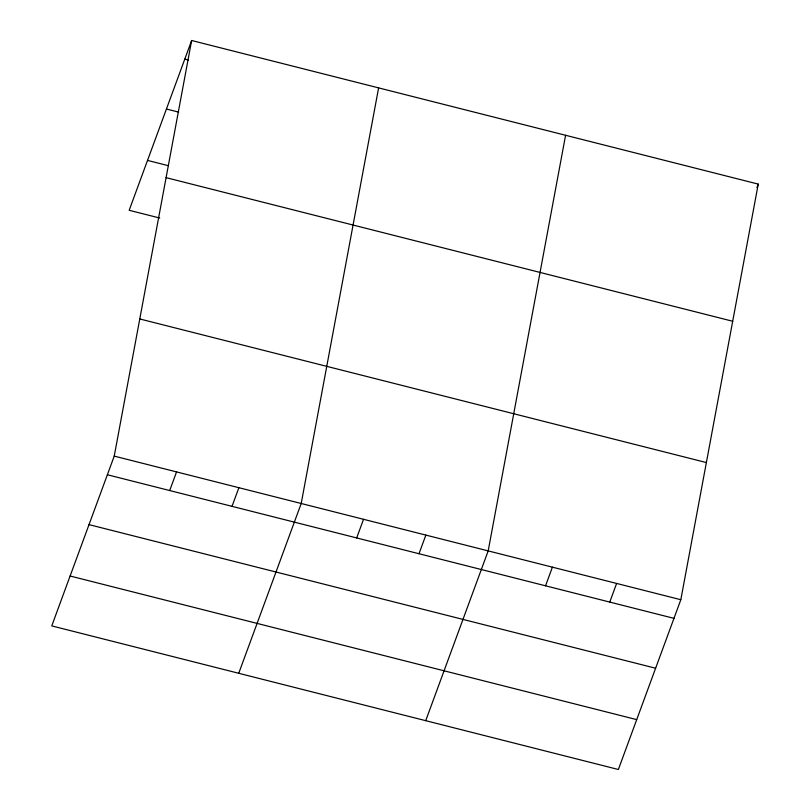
<?xml version="1.0" encoding="UTF-8"?>
<svg xmlns="http://www.w3.org/2000/svg" width="810" height="810" viewBox="0 0 810 810"><rect width="100%" height="100%" fill="white"/><g stroke="black" fill="none" stroke-linecap="round" stroke-linejoin="round"><path stroke-width="1.21" d="M114.23 456.111L191.636 40.5L758.241 184.103L680.825 599.714L618.364 769.5L51.759 625.897L114.23 456.111L680.825 599.714M378.614 87.885L301.209 503.496L238.737 673.282M565.593 135.28L488.187 550.891L425.716 720.677M191.636 40.5L129.175 210.286L159.722 218.032M169.695 490.546L176.56 471.906M232.024 506.341L238.879 487.701M356.673 537.941L363.528 519.301M419.003 553.736L425.858 535.096M545.545 585.802L552.4 567.162M756.955 187.596L758.241 184.103M609.758 602.083L616.612 583.443M184.781 59.14L188.446 60.072M166.425 109.016L178.645 112.114M147.521 160.41L168.298 165.675M166.09 177.653L732.696 321.256M139.776 318.958L706.371 462.561M107.376 474.751L673.971 618.354M89.019 524.627L655.624 668.23M70.116 576.011L636.711 719.624"/></g></svg>
